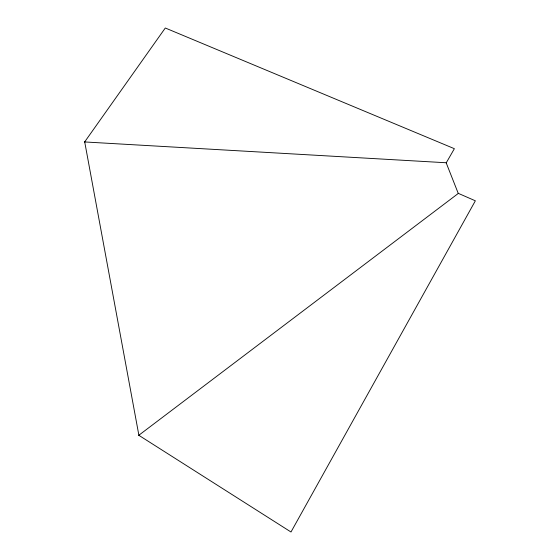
<?xml version="1.0" encoding="UTF-8"?>
<svg xmlns="http://www.w3.org/2000/svg" width="560" height="560" viewBox="0 0 560 560"><rect width="100%" height="100%" fill="white"/><g stroke="black" fill="none" stroke-linecap="round" stroke-linejoin="round"><path stroke-width="0.84" d="M446.208 162.89L454.37 148.687L165.291 28L84.7 141.869M138.803 435.281L458.269 193.459L446.159 162.757L84.644 141.946M458.213 193.319L475.356 200.802L290.99 532L138.894 435.337M84.721 141.988L138.866 435.176"/></g></svg>
